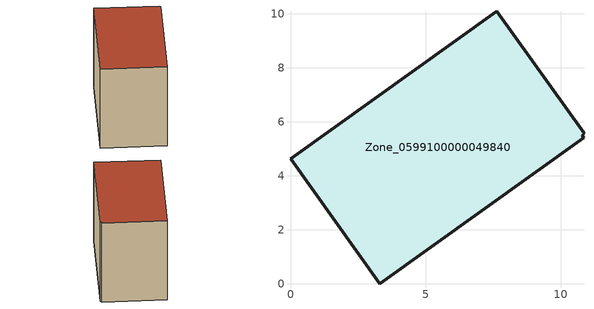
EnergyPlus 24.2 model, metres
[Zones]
Zone_0599100000049840
 floor ground (C_G): 10.79,5.51 10.87,5.42 3.31,0 0,4.64 7.64,10.1 10.87,5.58 z0
 wall outside (C_F): 0,4.64 3.31,0 10.87,5.42 10.79,5.51 10.87,5.58 7.64,10.1 0,4.64 z0:8.03
 roof outside (C_R): 10.87,5.42 10.79,5.51 10.87,5.58 7.64,10.1 0,4.64 3.31,0 z8.03
[BUILDING]
Pand.0599100000049840: North Axis=0; Terrain=City; Loads Convergence Tolerance Value=0.04; Temperature Convergence Tolerance Value=0.4; Solar Distribution=FullExterior; Maximum Number of Warmup Days=25; Minimum Number of Warmup Days=1
[Site:Location]
Rotterdam.The.Hague.AP_ZH_NLD Design_Conditions: Latitude=51.96; Longitude=4.45; Time Zone=1; Elevation=-4.5
[SITE:GROUNDTEMPERATURE:BUILDINGSURFACE]
18, 18, 18, 18, 18, 18, 18, 18, 18, 18, 18, 18
[MATERIAL] Thermal Absorptance=0.9; Solar Absorptance=0.7; Visible Absorptance=0.7
Name | Roughness | Thickness | Conductivity | Density | Specific Heat
G.TI.1975-1991 | MediumSmooth | 0.15 | 0.288461 | 540 | 1210
F.TI.1975-1991 | Rough | 0.3 | 0.230769 | 1920 | 840
R.TI.1975-1991 | MediumRough | 0.2 | 0.153846 | 1500 | 1000
[CONSTRUCTION]
C_G: G.TI.1975-1991
C_F: F.TI.1975-1991
C_R: R.TI.1975-1991
[ZONE]
Zone_0599100000049840: Type=1; Multiplier=1; Ceiling Height=Autocalculate; Volume=Autocalculate; Floor Area=autocalculate; Part of Total Floor Area=Yes
[ZONEINFILTRATION:DESIGNFLOWRATE]
Infil_Zone_0599100000049840: Zone or ZoneList or Space or SpaceList=Zone_0599100000049840; Schedule=AlwaysOn; Design Flow Rate Calculation Method=Flow/Area; Flow Rate per Floor Area=0.003; Constant Term Coefficient=1; Temperature Term Coefficient=0; Velocity Term Coefficient=0; Velocity Squared Term Coefficient=0
[HVACTEMPLATE:ZONE:IDEALLOADSAIRSYSTEM]
Zone_0599100000049840: Maximum Heating Supply Air Temperature=50; Minimum Cooling Supply Air Temperature=13; Maximum Heating Supply Air Humidity Ratio=0.0156; Minimum Cooling Supply Air Humidity Ratio=0.0077; Heating Limit=NoLimit; Cooling Limit=NoLimit; Dehumidification Control Type=ConstantSensibleHeatRatio; Cooling Sensible Heat Ratio=0.7; Dehumidification Setpoint=60; Humidification Control Type=None; Humidification Setpoint=30; Outdoor Air Method=None; Outdoor Air Flow Rate per Person=0.00944; Outdoor Air Flow Rate per Zone Floor Area=0; Outdoor Air Flow Rate per Zone=0; Demand Controlled Ventilation Type=None; Outdoor Air Economizer Type=NoEconomizer; Heat Recovery Type=None; Sensible Heat Recovery Effectiveness=0.7; Latent Heat Recovery Effectiveness=0.65
[ZONECONTROL:THERMOSTAT]
ThermostatControl_Zone_0599100000049840: Zone or ZoneList=Zone_0599100000049840; Control Type Schedule=DualSetpointControlType; Control 1=Thermostat_Zone_0599100000049840; Temperature Difference Between Cutout And Setpoint=0
[THERMOSTATSETPOINT:DUALSETPOINT]
Thermostat_Zone_0599100000049840: Heating Setpoint Temperature Schedule=HeatingSetpoint_Zone_0599100000049840; Cooling Setpoint Temperature Schedule=CoolingSetpoint_Zone_0599100000049840
[SCHEDULE:COMPACT]
HeatingSetpoint_Zone_0599100000049840: Through: 12/31, For: AllDays, Until: 24:00, 21
CoolingSetpoint_Zone_0599100000049840: Through: 12/31, For: AllDays, Until: 24:00, 24
DualSetpointControlType: Through: 12/31, For: AllDays, Until: 24:00, 4
AlwaysOn: Through: 12/31, For: AllDays, Until: 24:00, 1
